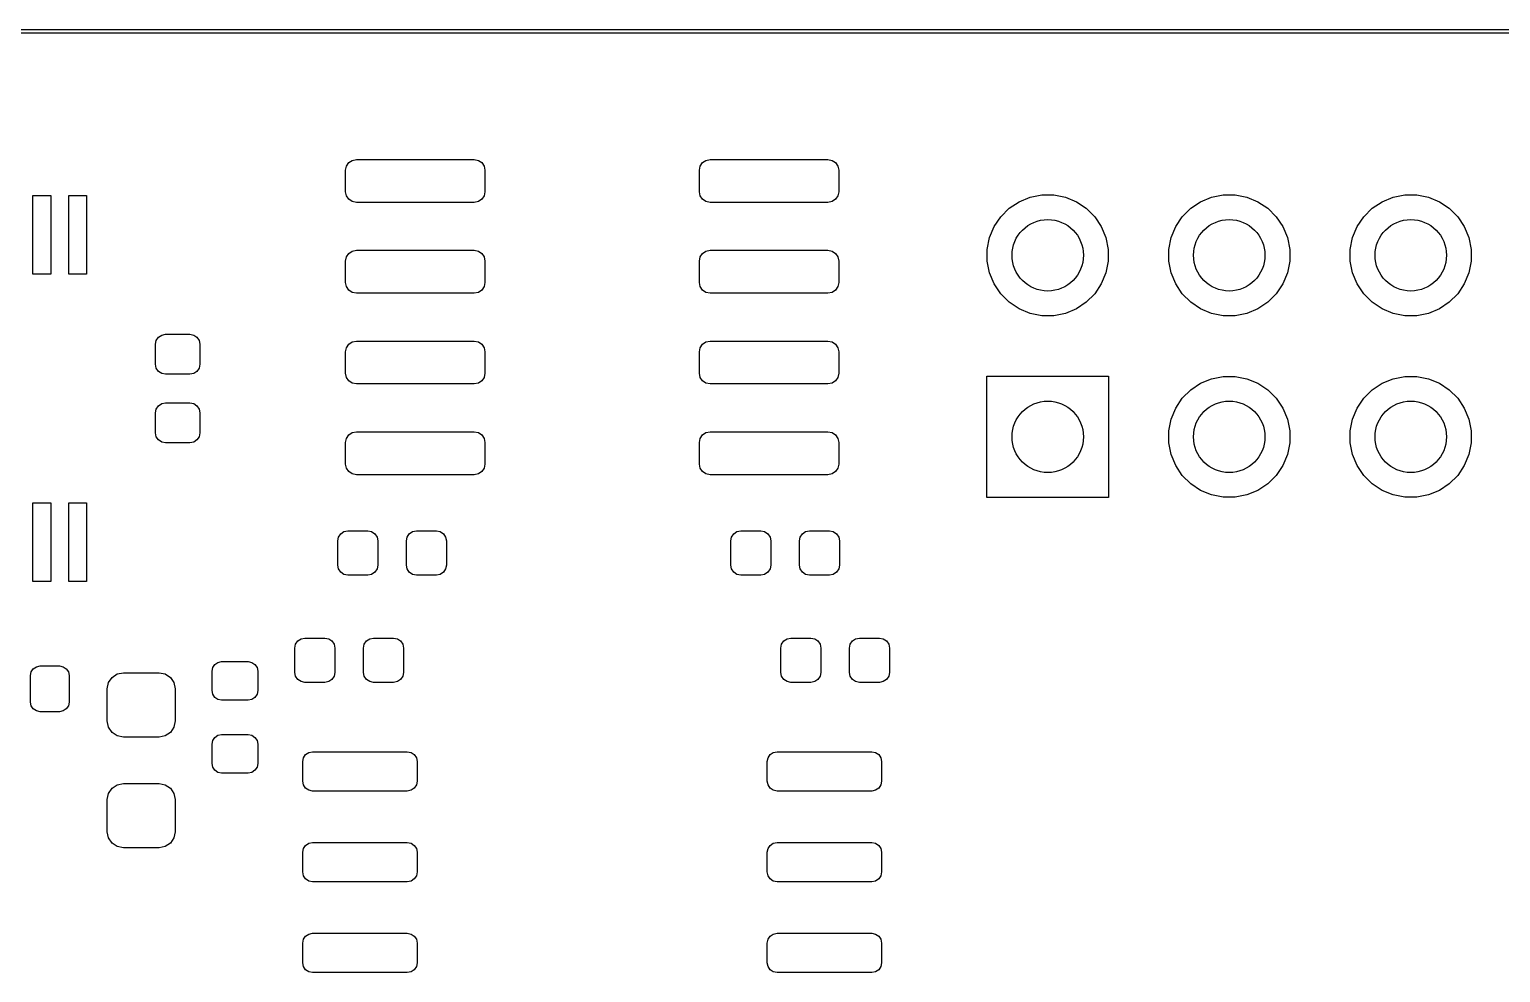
# Model space of a CAD drawing. Extents: x 89 to 178, y -115 to -57.
# Drawn here: x 130.93 to 151.51, y -70.17 to -56.97 of the extents above; entities that cross this region are included whole.
import ezdxf

# ---------------------------------------------------------------- set-up
doc = ezdxf.new("R2010")
doc.units = 0
doc.layers.add('BLACK', color=7, linetype='CONTINUOUS')

msp = doc.modelspace()

# ---------------------------------------------------------------- linework, layer by layer
at = {"layer": 'BLACK', "linetype": 'CONTINUOUS'}
for p, q in [((97.5, -56.975), (169.5, -56.975)), ((169.47582, -57.025), (97.524182, -57.025)), ((135.361418, -58.887597), (135.393934, -58.838934)), ((135.393934, -58.838934), (135.442597, -58.806418)), ((135.442597, -58.806418), (135.5, -58.795)), ((135.5, -58.795), (137.15, -58.795)), ((137.15, -58.795), (137.207403, -58.806418)), ((137.207403, -58.806418), (137.256066, -58.838934)), ((137.256066, -58.838934), (137.288582, -58.887597)), ((140.311418, -58.887597), (140.343934, -58.838934)), ((140.343934, -58.838934), (140.392597, -58.806418)), ((140.392597, -58.806418), (140.45, -58.795)), ((140.45, -58.795), (142.1, -58.795)), ((142.1, -58.795), (142.157403, -58.806418)), ((142.157403, -58.806418), (142.206066, -58.838934)), ((142.206066, -58.838934), (142.238582, -58.887597)), ((135.35, -58.945), (135.361418, -58.887597)), ((135.35, -59.245), (135.35, -58.945)), ((137.288582, -58.887597), (137.3, -58.945)), ((137.3, -58.945), (137.3, -59.245)), ((140.3, -58.945), (140.311418, -58.887597)), ((140.3, -59.245), (140.3, -58.945)), ((142.238582, -58.887597), (142.25, -58.945)), ((142.25, -58.945), (142.25, -59.245)), ((135.361418, -59.302403), (135.35, -59.245)), ((137.3, -59.245), (137.288582, -59.302403)), ((140.311418, -59.302403), (140.3, -59.245)), ((142.25, -59.245), (142.238582, -59.302403)), ((144.928258, -59.321601), (145.091685, -59.289093)), ((145.091685, -59.289093), (145.258315, -59.289093)), ((145.258315, -59.289093), (145.421742, -59.321601)), ((147.468258, -59.321601), (147.631685, -59.289093)), ((147.631685, -59.289093), (147.798315, -59.289093)), ((147.798315, -59.289093), (147.961742, -59.321601)), ((150.008258, -59.321601), (150.171685, -59.289093)), ((150.171685, -59.289093), (150.338315, -59.289093)), ((150.338315, -59.289093), (150.501742, -59.321601)), ((130.975, -60.4), (130.975, -59.3)), ((130.975, -59.3), (131.225, -59.3)), ((131.225, -59.3), (131.225, -60.4)), ((131.475, -60.4), (131.475, -59.3)), ((131.475, -59.3), (131.725, -59.3)), ((131.725, -59.3), (131.725, -60.4)), ((135.393934, -59.351066), (135.361418, -59.302403)), ((135.442597, -59.383582), (135.393934, -59.351066)), ((135.5, -59.395), (135.442597, -59.383582)), ((137.15, -59.395), (135.5, -59.395)), ((137.207403, -59.383582), (137.15, -59.395)), ((137.256066, -59.351066), (137.207403, -59.383582)), ((137.288582, -59.302403), (137.256066, -59.351066)), ((140.343934, -59.351066), (140.311418, -59.302403)), ((140.392597, -59.383582), (140.343934, -59.351066)), ((140.45, -59.395), (140.392597, -59.383582)), ((142.1, -59.395), (140.45, -59.395)), ((142.157403, -59.383582), (142.1, -59.395)), ((142.206066, -59.351066), (142.157403, -59.383582)), ((142.238582, -59.302403), (142.206066, -59.351066)), ((144.517941, -59.595766), (144.635766, -59.477941)), ((144.635766, -59.477941), (144.774313, -59.385367)), ((144.774313, -59.385367), (144.928258, -59.321601)), ((145.421742, -59.321601), (145.575687, -59.385367)), ((145.575687, -59.385367), (145.714234, -59.477941)), ((145.714234, -59.477941), (145.832059, -59.595766)), ((147.057941, -59.595766), (147.175766, -59.477941)), ((147.175766, -59.477941), (147.314313, -59.385367)), ((147.314313, -59.385367), (147.468258, -59.321601)), ((147.961742, -59.321601), (148.115687, -59.385367)), ((148.115687, -59.385367), (148.254234, -59.477941)), ((148.254234, -59.477941), (148.372059, -59.595766)), ((149.597941, -59.595766), (149.715766, -59.477941)), ((149.715766, -59.477941), (149.854313, -59.385367)), ((149.854313, -59.385367), (150.008258, -59.321601)), ((150.501742, -59.321601), (150.655687, -59.385367)), ((150.655687, -59.385367), (150.794234, -59.477941)), ((150.794234, -59.477941), (150.912059, -59.595766)), ((144.425367, -59.734313), (144.517941, -59.595766)), ((145.832059, -59.595766), (145.924633, -59.734313)), ((146.965367, -59.734313), (147.057941, -59.595766)), ((148.372059, -59.595766), (148.464633, -59.734313)), ((149.505367, -59.734313), (149.597941, -59.595766)), ((150.912059, -59.595766), (151.004633, -59.734313)), ((144.329093, -60.051685), (144.361601, -59.888258)), ((144.361601, -59.888258), (144.425367, -59.734313)), ((145.924633, -59.734313), (145.988399, -59.888258)), ((145.988399, -59.888258), (146.020907, -60.051685)), ((146.869093, -60.051685), (146.901601, -59.888258)), ((146.901601, -59.888258), (146.965367, -59.734313)), ((148.464633, -59.734313), (148.528399, -59.888258)), ((148.528399, -59.888258), (148.560907, -60.051685)), ((149.409093, -60.051685), (149.441601, -59.888258)), ((149.441601, -59.888258), (149.505367, -59.734313)), ((151.004633, -59.734313), (151.068399, -59.888258)), ((151.068399, -59.888258), (151.100907, -60.051685)), ((135.361418, -60.157597), (135.393934, -60.108934)), ((135.393934, -60.108934), (135.442597, -60.076418)), ((135.442597, -60.076418), (135.5, -60.065)), ((135.5, -60.065), (137.15, -60.065)), ((137.15, -60.065), (137.207403, -60.076418)), ((137.207403, -60.076418), (137.256066, -60.108934)), ((137.256066, -60.108934), (137.288582, -60.157597)), ((140.311418, -60.157597), (140.343934, -60.108934)), ((140.343934, -60.108934), (140.392597, -60.076418)), ((140.392597, -60.076418), (140.45, -60.065)), ((140.45, -60.065), (142.1, -60.065)), ((142.1, -60.065), (142.157403, -60.076418)), ((142.157403, -60.076418), (142.206066, -60.108934)), ((142.206066, -60.108934), (142.238582, -60.157597)), ((144.329093, -60.218315), (144.329093, -60.051685)), ((146.020907, -60.051685), (146.020907, -60.218315)), ((146.869093, -60.218315), (146.869093, -60.051685)), ((148.560907, -60.051685), (148.560907, -60.218315)), ((149.409093, -60.218315), (149.409093, -60.051685)), ((151.100907, -60.051685), (151.100907, -60.218315)), ((135.35, -60.215), (135.361418, -60.157597)), ((135.35, -60.515), (135.35, -60.215)), ((137.288582, -60.157597), (137.3, -60.215)), ((137.3, -60.215), (137.3, -60.515)), ((140.3, -60.215), (140.311418, -60.157597)), ((140.3, -60.515), (140.3, -60.215)), ((142.238582, -60.157597), (142.25, -60.215)), ((142.25, -60.215), (142.25, -60.515)), ((144.361601, -60.381742), (144.329093, -60.218315)), ((146.020907, -60.218315), (145.988399, -60.381742)), ((146.901601, -60.381742), (146.869093, -60.218315)), ((148.560907, -60.218315), (148.528399, -60.381742)), ((149.441601, -60.381742), (149.409093, -60.218315)), ((151.100907, -60.218315), (151.068399, -60.381742)), ((131.225, -60.4), (130.975, -60.4)), ((131.725, -60.4), (131.475, -60.4)), ((135.361418, -60.572403), (135.35, -60.515)), ((137.3, -60.515), (137.288582, -60.572403)), ((140.311418, -60.572403), (140.3, -60.515)), ((142.25, -60.515), (142.238582, -60.572403)), ((144.425367, -60.535687), (144.361601, -60.381742)), ((145.988399, -60.381742), (145.924633, -60.535687)), ((146.965367, -60.535687), (146.901601, -60.381742)), ((148.528399, -60.381742), (148.464633, -60.535687)), ((149.505367, -60.535687), (149.441601, -60.381742)), ((151.068399, -60.381742), (151.004633, -60.535687)), ((135.393934, -60.621066), (135.361418, -60.572403)), ((135.442597, -60.653582), (135.393934, -60.621066)), ((135.5, -60.665), (135.442597, -60.653582)), ((137.15, -60.665), (135.5, -60.665)), ((137.207403, -60.653582), (137.15, -60.665)), ((137.256066, -60.621066), (137.207403, -60.653582)), ((137.288582, -60.572403), (137.256066, -60.621066)), ((140.343934, -60.621066), (140.311418, -60.572403)), ((140.392597, -60.653582), (140.343934, -60.621066)), ((140.45, -60.665), (140.392597, -60.653582)), ((142.1, -60.665), (140.45, -60.665)), ((142.157403, -60.653582), (142.1, -60.665)), ((142.206066, -60.621066), (142.157403, -60.653582)), ((142.238582, -60.572403), (142.206066, -60.621066)), ((144.517941, -60.674234), (144.425367, -60.535687)), ((144.635766, -60.792059), (144.517941, -60.674234)), ((145.832059, -60.674234), (145.714234, -60.792059)), ((145.924633, -60.535687), (145.832059, -60.674234)), ((147.057941, -60.674234), (146.965367, -60.535687)), ((147.175766, -60.792059), (147.057941, -60.674234)), ((148.372059, -60.674234), (148.254234, -60.792059)), ((148.464633, -60.535687), (148.372059, -60.674234)), ((149.597941, -60.674234), (149.505367, -60.535687)), ((149.715766, -60.792059), (149.597941, -60.674234)), ((150.912059, -60.674234), (150.794234, -60.792059)), ((151.004633, -60.535687), (150.912059, -60.674234)), ((144.774313, -60.884633), (144.635766, -60.792059)), ((144.928258, -60.948399), (144.774313, -60.884633)), ((145.575687, -60.884633), (145.421742, -60.948399)), ((145.714234, -60.792059), (145.575687, -60.884633)), ((147.314313, -60.884633), (147.175766, -60.792059)), ((147.468258, -60.948399), (147.314313, -60.884633)), ((148.115687, -60.884633), (147.961742, -60.948399)), ((148.254234, -60.792059), (148.115687, -60.884633)), ((149.854313, -60.884633), (149.715766, -60.792059)), ((150.008258, -60.948399), (149.854313, -60.884633)), ((150.655687, -60.884633), (150.501742, -60.948399)), ((150.794234, -60.792059), (150.655687, -60.884633)), ((145.091685, -60.980907), (144.928258, -60.948399)), ((145.258315, -60.980907), (145.091685, -60.980907)), ((145.421742, -60.948399), (145.258315, -60.980907)), ((147.631685, -60.980907), (147.468258, -60.948399)), ((147.798315, -60.980907), (147.631685, -60.980907)), ((147.961742, -60.948399), (147.798315, -60.980907)), ((150.171685, -60.980907), (150.008258, -60.948399)), ((150.338315, -60.980907), (150.171685, -60.980907)), ((150.501742, -60.948399), (150.338315, -60.980907)), ((132.69, -61.38), (132.700657, -61.326424)), ((132.700657, -61.326424), (132.731005, -61.281005)), ((132.731005, -61.281005), (132.776424, -61.250657)), ((132.776424, -61.250657), (132.83, -61.24)), ((132.83, -61.24), (133.17, -61.24)), ((133.17, -61.24), (133.223576, -61.250657)), ((133.223576, -61.250657), (133.268995, -61.281005)), ((133.268995, -61.281005), (133.299343, -61.326424)), ((133.299343, -61.326424), (133.31, -61.38)), ((135.393934, -61.378934), (135.442597, -61.346418)), ((135.442597, -61.346418), (135.5, -61.335)), ((135.5, -61.335), (137.15, -61.335)), ((137.15, -61.335), (137.207403, -61.346418)), ((137.207403, -61.346418), (137.256066, -61.378934)), ((140.343934, -61.378934), (140.392597, -61.346418)), ((140.392597, -61.346418), (140.45, -61.335)), ((140.45, -61.335), (142.1, -61.335)), ((142.1, -61.335), (142.157403, -61.346418)), ((142.157403, -61.346418), (142.206066, -61.378934)), ((132.69, -61.66), (132.69, -61.38)), ((133.31, -61.38), (133.31, -61.66)), ((135.35, -61.485), (135.361418, -61.427597)), ((135.35, -61.785), (135.35, -61.485)), ((135.361418, -61.427597), (135.393934, -61.378934)), ((137.256066, -61.378934), (137.288582, -61.427597)), ((137.288582, -61.427597), (137.3, -61.485)), ((137.3, -61.485), (137.3, -61.785)), ((140.3, -61.485), (140.311418, -61.427597)), ((140.3, -61.785), (140.3, -61.485)), ((140.311418, -61.427597), (140.343934, -61.378934)), ((142.206066, -61.378934), (142.238582, -61.427597)), ((142.238582, -61.427597), (142.25, -61.485)), ((142.25, -61.485), (142.25, -61.785)), ((132.700657, -61.713576), (132.69, -61.66)), ((132.731005, -61.758995), (132.700657, -61.713576)), ((132.776424, -61.789343), (132.731005, -61.758995)), ((133.268995, -61.758995), (133.223576, -61.789343)), ((133.299343, -61.713576), (133.268995, -61.758995)), ((133.31, -61.66), (133.299343, -61.713576)), ((132.83, -61.8), (132.776424, -61.789343)), ((133.17, -61.8), (132.83, -61.8)), ((133.223576, -61.789343), (133.17, -61.8)), ((135.361418, -61.842403), (135.35, -61.785)), ((135.393934, -61.891066), (135.361418, -61.842403)), ((135.442597, -61.923582), (135.393934, -61.891066)), ((135.5, -61.935), (135.442597, -61.923582)), ((137.15, -61.935), (135.5, -61.935)), ((137.207403, -61.923582), (137.15, -61.935)), ((137.256066, -61.891066), (137.207403, -61.923582)), ((137.288582, -61.842403), (137.256066, -61.891066)), ((137.3, -61.785), (137.288582, -61.842403)), ((140.311418, -61.842403), (140.3, -61.785)), ((140.343934, -61.891066), (140.311418, -61.842403)), ((140.392597, -61.923582), (140.343934, -61.891066)), ((140.45, -61.935), (140.392597, -61.923582)), ((142.1, -61.935), (140.45, -61.935)), ((142.157403, -61.923582), (142.1, -61.935)), ((142.206066, -61.891066), (142.157403, -61.923582)), ((142.238582, -61.842403), (142.206066, -61.891066)), ((142.25, -61.785), (142.238582, -61.842403)), ((144.325, -63.525), (144.325, -61.825)), ((144.325, -61.825), (146.025, -61.825)), ((146.025, -61.825), (146.025, -63.525)), ((147.175766, -62.017941), (147.314313, -61.925367)), ((147.314313, -61.925367), (147.468258, -61.861601)), ((147.468258, -61.861601), (147.631685, -61.829093)), ((147.631685, -61.829093), (147.798315, -61.829093)), ((147.798315, -61.829093), (147.961742, -61.861601)), ((147.961742, -61.861601), (148.115687, -61.925367)), ((148.115687, -61.925367), (148.254234, -62.017941)), ((149.715766, -62.017941), (149.854313, -61.925367)), ((149.854313, -61.925367), (150.008258, -61.861601)), ((150.008258, -61.861601), (150.171685, -61.829093)), ((150.171685, -61.829093), (150.338315, -61.829093)), ((150.338315, -61.829093), (150.501742, -61.861601)), ((150.501742, -61.861601), (150.655687, -61.925367)), ((150.655687, -61.925367), (150.794234, -62.017941)), ((146.965367, -62.274313), (147.057941, -62.135766)), ((147.057941, -62.135766), (147.175766, -62.017941)), ((148.254234, -62.017941), (148.372059, -62.135766)), ((148.372059, -62.135766), (148.464633, -62.274313)), ((149.505367, -62.274313), (149.597941, -62.135766)), ((149.597941, -62.135766), (149.715766, -62.017941)), ((150.794234, -62.017941), (150.912059, -62.135766)), ((150.912059, -62.135766), (151.004633, -62.274313)), ((132.69, -62.34), (132.700657, -62.286424)), ((132.69, -62.62), (132.69, -62.34)), ((132.700657, -62.286424), (132.731005, -62.241005)), ((132.731005, -62.241005), (132.776424, -62.210657)), ((132.776424, -62.210657), (132.83, -62.2)), ((132.83, -62.2), (133.17, -62.2)), ((133.17, -62.2), (133.223576, -62.210657)), ((133.223576, -62.210657), (133.268995, -62.241005)), ((133.268995, -62.241005), (133.299343, -62.286424)), ((133.299343, -62.286424), (133.31, -62.34)), ((133.31, -62.34), (133.31, -62.62)), ((146.901601, -62.428258), (146.965367, -62.274313)), ((148.464633, -62.274313), (148.528399, -62.428258)), ((149.441601, -62.428258), (149.505367, -62.274313)), ((151.004633, -62.274313), (151.068399, -62.428258)), ((146.869093, -62.591685), (146.901601, -62.428258)), ((148.528399, -62.428258), (148.560907, -62.591685)), ((149.409093, -62.591685), (149.441601, -62.428258)), ((151.068399, -62.428258), (151.100907, -62.591685)), ((132.700657, -62.673576), (132.69, -62.62)), ((132.731005, -62.718995), (132.700657, -62.673576)), ((132.776424, -62.749343), (132.731005, -62.718995)), ((132.83, -62.76), (132.776424, -62.749343)), ((133.17, -62.76), (132.83, -62.76)), ((133.223576, -62.749343), (133.17, -62.76)), ((133.268995, -62.718995), (133.223576, -62.749343)), ((133.299343, -62.673576), (133.268995, -62.718995)), ((133.31, -62.62), (133.299343, -62.673576)), ((135.35, -62.755), (135.361418, -62.697597)), ((135.35, -63.055), (135.35, -62.755)), ((135.361418, -62.697597), (135.393934, -62.648934)), ((135.393934, -62.648934), (135.442597, -62.616418)), ((135.442597, -62.616418), (135.5, -62.605)), ((135.5, -62.605), (137.15, -62.605)), ((137.15, -62.605), (137.207403, -62.616418)), ((137.207403, -62.616418), (137.256066, -62.648934)), ((137.256066, -62.648934), (137.288582, -62.697597)), ((137.288582, -62.697597), (137.3, -62.755)), ((137.3, -62.755), (137.3, -63.055)), ((140.3, -62.755), (140.311418, -62.697597)), ((140.3, -63.055), (140.3, -62.755)), ((140.311418, -62.697597), (140.343934, -62.648934)), ((140.343934, -62.648934), (140.392597, -62.616418)), ((140.392597, -62.616418), (140.45, -62.605)), ((140.45, -62.605), (142.1, -62.605)), ((142.1, -62.605), (142.157403, -62.616418)), ((142.157403, -62.616418), (142.206066, -62.648934)), ((142.206066, -62.648934), (142.238582, -62.697597)), ((142.238582, -62.697597), (142.25, -62.755)), ((142.25, -62.755), (142.25, -63.055)), ((146.869093, -62.758315), (146.869093, -62.591685)), ((146.901601, -62.921742), (146.869093, -62.758315)), ((148.560907, -62.758315), (148.528399, -62.921742)), ((148.560907, -62.591685), (148.560907, -62.758315)), ((149.409093, -62.758315), (149.409093, -62.591685)), ((149.441601, -62.921742), (149.409093, -62.758315)), ((151.100907, -62.758315), (151.068399, -62.921742)), ((151.100907, -62.591685), (151.100907, -62.758315)), ((146.965367, -63.075687), (146.901601, -62.921742)), ((148.528399, -62.921742), (148.464633, -63.075687)), ((149.505367, -63.075687), (149.441601, -62.921742)), ((151.068399, -62.921742), (151.004633, -63.075687)), ((135.361418, -63.112403), (135.35, -63.055)), ((135.393934, -63.161066), (135.361418, -63.112403)), ((135.442597, -63.193582), (135.393934, -63.161066)), ((135.5, -63.205), (135.442597, -63.193582)), ((137.207403, -63.193582), (137.15, -63.205)), ((137.256066, -63.161066), (137.207403, -63.193582)), ((137.288582, -63.112403), (137.256066, -63.161066)), ((137.3, -63.055), (137.288582, -63.112403)), ((140.311418, -63.112403), (140.3, -63.055)), ((140.343934, -63.161066), (140.311418, -63.112403)), ((140.392597, -63.193582), (140.343934, -63.161066)), ((140.45, -63.205), (140.392597, -63.193582)), ((142.157403, -63.193582), (142.1, -63.205)), ((142.206066, -63.161066), (142.157403, -63.193582)), ((142.238582, -63.112403), (142.206066, -63.161066)), ((142.25, -63.055), (142.238582, -63.112403)), ((147.057941, -63.214234), (146.965367, -63.075687)), ((148.464633, -63.075687), (148.372059, -63.214234)), ((149.597941, -63.214234), (149.505367, -63.075687)), ((151.004633, -63.075687), (150.912059, -63.214234)), ((137.15, -63.205), (135.5, -63.205)), ((142.1, -63.205), (140.45, -63.205)), ((147.175766, -63.332059), (147.057941, -63.214234)), ((147.314313, -63.424633), (147.175766, -63.332059)), ((148.254234, -63.332059), (148.115687, -63.424633)), ((148.372059, -63.214234), (148.254234, -63.332059)), ((149.715766, -63.332059), (149.597941, -63.214234)), ((149.854313, -63.424633), (149.715766, -63.332059)), ((150.794234, -63.332059), (150.655687, -63.424633)), ((150.912059, -63.214234), (150.794234, -63.332059)), ((130.975, -64.7), (130.975, -63.6)), ((130.975, -63.6), (131.225, -63.6)), ((131.225, -63.6), (131.225, -64.7)), ((131.475, -64.7), (131.475, -63.6)), ((131.475, -63.6), (131.725, -63.6)), ((131.725, -63.6), (131.725, -64.7)), ((146.025, -63.525), (144.325, -63.525)), ((147.468258, -63.488399), (147.314313, -63.424633)), ((147.631685, -63.520907), (147.468258, -63.488399)), ((147.798315, -63.520907), (147.631685, -63.520907)), ((147.961742, -63.488399), (147.798315, -63.520907)), ((148.115687, -63.424633), (147.961742, -63.488399)), ((150.008258, -63.488399), (149.854313, -63.424633)), ((150.171685, -63.520907), (150.008258, -63.488399)), ((150.338315, -63.520907), (150.171685, -63.520907)), ((150.501742, -63.488399), (150.338315, -63.520907)), ((150.655687, -63.424633), (150.501742, -63.488399)), ((135.281005, -64.031005), (135.326424, -64.000657)), ((135.326424, -64.000657), (135.38, -63.99)), ((135.38, -63.99), (135.66, -63.99)), ((135.66, -63.99), (135.713576, -64.000657)), ((135.713576, -64.000657), (135.758995, -64.031005)), ((136.241005, -64.031005), (136.286424, -64.000657)), ((136.286424, -64.000657), (136.34, -63.99)), ((136.34, -63.99), (136.62, -63.99)), ((136.62, -63.99), (136.673576, -64.000657)), ((136.673576, -64.000657), (136.718995, -64.031005)), ((140.781005, -64.031005), (140.826424, -64.000657)), ((140.826424, -64.000657), (140.88, -63.99)), ((140.88, -63.99), (141.16, -63.99)), ((141.16, -63.99), (141.213576, -64.000657)), ((141.213576, -64.000657), (141.258995, -64.031005)), ((141.741005, -64.031005), (141.786424, -64.000657)), ((141.786424, -64.000657), (141.84, -63.99)), ((141.84, -63.99), (142.12, -63.99)), ((142.12, -63.99), (142.173576, -64.000657)), ((142.173576, -64.000657), (142.218995, -64.031005)), ((135.24, -64.13), (135.250657, -64.076424)), ((135.24, -64.47), (135.24, -64.13)), ((135.250657, -64.076424), (135.281005, -64.031005)), ((135.758995, -64.031005), (135.789343, -64.076424)), ((135.789343, -64.076424), (135.8, -64.13)), ((135.8, -64.13), (135.8, -64.47)), ((136.2, -64.13), (136.210657, -64.076424)), ((136.2, -64.47), (136.2, -64.13)), ((136.210657, -64.076424), (136.241005, -64.031005)), ((136.718995, -64.031005), (136.749343, -64.076424)), ((136.749343, -64.076424), (136.76, -64.13)), ((136.76, -64.13), (136.76, -64.47)), ((140.74, -64.13), (140.750657, -64.076424)), ((140.74, -64.47), (140.74, -64.13)), ((140.750657, -64.076424), (140.781005, -64.031005)), ((141.258995, -64.031005), (141.289343, -64.076424)), ((141.289343, -64.076424), (141.3, -64.13)), ((141.3, -64.13), (141.3, -64.47)), ((141.7, -64.13), (141.710657, -64.076424)), ((141.7, -64.47), (141.7, -64.13)), ((141.710657, -64.076424), (141.741005, -64.031005)), ((142.218995, -64.031005), (142.249343, -64.076424)), ((142.249343, -64.076424), (142.26, -64.13)), ((142.26, -64.13), (142.26, -64.47)), ((135.250657, -64.523576), (135.24, -64.47)), ((135.281005, -64.568995), (135.250657, -64.523576)), ((135.326424, -64.599343), (135.281005, -64.568995)), ((135.38, -64.61), (135.326424, -64.599343)), ((135.66, -64.61), (135.38, -64.61)), ((135.713576, -64.599343), (135.66, -64.61)), ((135.758995, -64.568995), (135.713576, -64.599343)), ((135.789343, -64.523576), (135.758995, -64.568995)), ((135.8, -64.47), (135.789343, -64.523576)), ((136.210657, -64.523576), (136.2, -64.47)), ((136.241005, -64.568995), (136.210657, -64.523576)), ((136.286424, -64.599343), (136.241005, -64.568995)), ((136.34, -64.61), (136.286424, -64.599343)), ((136.62, -64.61), (136.34, -64.61)), ((136.673576, -64.599343), (136.62, -64.61)), ((136.718995, -64.568995), (136.673576, -64.599343)), ((136.749343, -64.523576), (136.718995, -64.568995)), ((136.76, -64.47), (136.749343, -64.523576)), ((140.750657, -64.523576), (140.74, -64.47)), ((140.781005, -64.568995), (140.750657, -64.523576)), ((140.826424, -64.599343), (140.781005, -64.568995)), ((140.88, -64.61), (140.826424, -64.599343)), ((141.16, -64.61), (140.88, -64.61)), ((141.213576, -64.599343), (141.16, -64.61)), ((141.258995, -64.568995), (141.213576, -64.599343)), ((141.289343, -64.523576), (141.258995, -64.568995)), ((141.3, -64.47), (141.289343, -64.523576)), ((141.710657, -64.523576), (141.7, -64.47)), ((141.741005, -64.568995), (141.710657, -64.523576)), ((141.786424, -64.599343), (141.741005, -64.568995)), ((141.84, -64.61), (141.786424, -64.599343)), ((142.12, -64.61), (141.84, -64.61)), ((142.173576, -64.599343), (142.12, -64.61)), ((142.218995, -64.568995), (142.173576, -64.599343)), ((142.249343, -64.523576), (142.218995, -64.568995)), ((142.26, -64.47), (142.249343, -64.523576)), ((131.225, -64.7), (130.975, -64.7)), ((131.725, -64.7), (131.475, -64.7)), ((134.64, -65.63), (134.650657, -65.576424)), ((134.64, -65.97), (134.64, -65.63)), ((134.650657, -65.576424), (134.681005, -65.531005)), ((134.681005, -65.531005), (134.726424, -65.500657)), ((134.726424, -65.500657), (134.78, -65.49)), ((134.78, -65.49), (135.06, -65.49)), ((135.06, -65.49), (135.113576, -65.500657)), ((135.113576, -65.500657), (135.158995, -65.531005)), ((135.158995, -65.531005), (135.189343, -65.576424)), ((135.189343, -65.576424), (135.2, -65.63)), ((135.2, -65.63), (135.2, -65.97)), ((135.6, -65.63), (135.610657, -65.576424)), ((135.6, -65.97), (135.6, -65.63)), ((135.610657, -65.576424), (135.641005, -65.531005)), ((135.641005, -65.531005), (135.686424, -65.500657)), ((135.686424, -65.500657), (135.74, -65.49)), ((135.74, -65.49), (136.02, -65.49)), ((136.02, -65.49), (136.073576, -65.500657)), ((136.073576, -65.500657), (136.118995, -65.531005)), ((136.118995, -65.531005), (136.149343, -65.576424)), ((136.149343, -65.576424), (136.16, -65.63)), ((136.16, -65.63), (136.16, -65.97)), ((141.44, -65.63), (141.450657, -65.576424)), ((141.44, -65.97), (141.44, -65.63)), ((141.450657, -65.576424), (141.481005, -65.531005)), ((141.481005, -65.531005), (141.526424, -65.500657)), ((141.526424, -65.500657), (141.58, -65.49)), ((141.58, -65.49), (141.86, -65.49)), ((141.86, -65.49), (141.913576, -65.500657)), ((141.913576, -65.500657), (141.958995, -65.531005)), ((141.958995, -65.531005), (141.989343, -65.576424)), ((141.989343, -65.576424), (142, -65.63)), ((142, -65.63), (142, -65.97)), ((142.4, -65.63), (142.410657, -65.576424)), ((142.4, -65.97), (142.4, -65.63)), ((142.410657, -65.576424), (142.441005, -65.531005)), ((142.441005, -65.531005), (142.486424, -65.500657)), ((142.486424, -65.500657), (142.54, -65.49)), ((142.54, -65.49), (142.82, -65.49)), ((142.82, -65.49), (142.873576, -65.500657)), ((142.873576, -65.500657), (142.918995, -65.531005)), ((142.918995, -65.531005), (142.949343, -65.576424)), ((142.949343, -65.576424), (142.96, -65.63)), ((142.96, -65.63), (142.96, -65.97)), ((133.490276, -65.903338), (133.519541, -65.859541)), ((133.519541, -65.859541), (133.563338, -65.830276)), ((133.563338, -65.830276), (133.615, -65.82)), ((133.615, -65.82), (133.985, -65.82)), ((133.985, -65.82), (134.036662, -65.830276)), ((134.036662, -65.830276), (134.080459, -65.859541)), ((134.080459, -65.859541), (134.109724, -65.903338)), ((130.94, -66.015), (130.950276, -65.963338)), ((130.94, -66.385), (130.94, -66.015)), ((130.950276, -65.963338), (130.979541, -65.919541)), ((130.979541, -65.919541), (131.023338, -65.890276)), ((131.023338, -65.890276), (131.075, -65.88)), ((131.075, -65.88), (131.345, -65.88)), ((131.345, -65.88), (131.396662, -65.890276)), ((131.396662, -65.890276), (131.440459, -65.919541)), ((131.440459, -65.919541), (131.469724, -65.963338)), ((131.469724, -65.963338), (131.48, -66.015)), ((131.48, -66.015), (131.48, -66.385)), ((132.032127, -66.113896), (132.080901, -66.040901)), ((132.080901, -66.040901), (132.153896, -65.992127)), ((132.153896, -65.992127), (132.24, -65.975)), ((132.24, -65.975), (132.74, -65.975)), ((132.74, -65.975), (132.826104, -65.992127)), ((132.826104, -65.992127), (132.899099, -66.040901)), ((132.899099, -66.040901), (132.947873, -66.113896)), ((133.48, -65.955), (133.490276, -65.903338)), ((133.48, -66.225), (133.48, -65.955)), ((134.109724, -65.903338), (134.12, -65.955)), ((134.12, -65.955), (134.12, -66.225)), ((134.650657, -66.023576), (134.64, -65.97)), ((134.681005, -66.068995), (134.650657, -66.023576)), ((134.726424, -66.099343), (134.681005, -66.068995)), ((135.158995, -66.068995), (135.113576, -66.099343)), ((135.189343, -66.023576), (135.158995, -66.068995)), ((135.2, -65.97), (135.189343, -66.023576)), ((135.610657, -66.023576), (135.6, -65.97)), ((135.641005, -66.068995), (135.610657, -66.023576)), ((135.686424, -66.099343), (135.641005, -66.068995)), ((136.118995, -66.068995), (136.073576, -66.099343)), ((136.149343, -66.023576), (136.118995, -66.068995)), ((136.16, -65.97), (136.149343, -66.023576)), ((141.450657, -66.023576), (141.44, -65.97)), ((141.481005, -66.068995), (141.450657, -66.023576)), ((141.526424, -66.099343), (141.481005, -66.068995)), ((141.958995, -66.068995), (141.913576, -66.099343)), ((141.989343, -66.023576), (141.958995, -66.068995)), ((142, -65.97), (141.989343, -66.023576)), ((142.410657, -66.023576), (142.4, -65.97)), ((142.441005, -66.068995), (142.410657, -66.023576)), ((142.486424, -66.099343), (142.441005, -66.068995)), ((142.918995, -66.068995), (142.873576, -66.099343)), ((142.949343, -66.023576), (142.918995, -66.068995)), ((142.96, -65.97), (142.949343, -66.023576)), ((132.015, -66.2), (132.032127, -66.113896)), ((132.015, -66.65), (132.015, -66.2)), ((132.947873, -66.113896), (132.965, -66.2)), ((132.965, -66.2), (132.965, -66.65)), ((133.490276, -66.276662), (133.48, -66.225)), ((133.519541, -66.320459), (133.490276, -66.276662)), ((134.109724, -66.276662), (134.080459, -66.320459)), ((134.12, -66.225), (134.109724, -66.276662)), ((134.78, -66.11), (134.726424, -66.099343)), ((135.06, -66.11), (134.78, -66.11)), ((135.113576, -66.099343), (135.06, -66.11)), ((135.74, -66.11), (135.686424, -66.099343)), ((136.02, -66.11), (135.74, -66.11)), ((136.073576, -66.099343), (136.02, -66.11)), ((141.58, -66.11), (141.526424, -66.099343)), ((141.86, -66.11), (141.58, -66.11)), ((141.913576, -66.099343), (141.86, -66.11)), ((142.54, -66.11), (142.486424, -66.099343)), ((142.82, -66.11), (142.54, -66.11)), ((142.873576, -66.099343), (142.82, -66.11)), ((130.950276, -66.436662), (130.94, -66.385)), ((130.979541, -66.480459), (130.950276, -66.436662)), ((131.023338, -66.509724), (130.979541, -66.480459)), ((131.440459, -66.480459), (131.396662, -66.509724)), ((131.469724, -66.436662), (131.440459, -66.480459)), ((131.48, -66.385), (131.469724, -66.436662)), ((133.563338, -66.349724), (133.519541, -66.320459)), ((133.615, -66.36), (133.563338, -66.349724)), ((133.985, -66.36), (133.615, -66.36)), ((134.036662, -66.349724), (133.985, -66.36)), ((134.080459, -66.320459), (134.036662, -66.349724)), ((131.075, -66.52), (131.023338, -66.509724)), ((131.345, -66.52), (131.075, -66.52)), ((131.396662, -66.509724), (131.345, -66.52)), ((132.032127, -66.736104), (132.015, -66.65)), ((132.965, -66.65), (132.947873, -66.736104)), ((132.080901, -66.809099), (132.032127, -66.736104)), ((132.153896, -66.857873), (132.080901, -66.809099)), ((132.24, -66.875), (132.153896, -66.857873)), ((132.74, -66.875), (132.24, -66.875)), ((132.826104, -66.857873), (132.74, -66.875)), ((132.899099, -66.809099), (132.826104, -66.857873)), ((132.947873, -66.736104), (132.899099, -66.809099)), ((133.490276, -66.923338), (133.519541, -66.879541)), ((133.519541, -66.879541), (133.563338, -66.850276)), ((133.563338, -66.850276), (133.615, -66.84)), ((133.615, -66.84), (133.985, -66.84)), ((133.985, -66.84), (134.036662, -66.850276)), ((134.036662, -66.850276), (134.080459, -66.879541)), ((134.080459, -66.879541), (134.109724, -66.923338)), ((133.48, -66.975), (133.490276, -66.923338)), ((133.48, -67.245), (133.48, -66.975)), ((134.109724, -66.923338), (134.12, -66.975)), ((134.12, -66.975), (134.12, -67.245)), ((134.790273, -67.120273), (134.834881, -67.090467)), ((134.834881, -67.090467), (134.8875, -67.08)), ((134.8875, -67.08), (136.2125, -67.08)), ((136.2125, -67.08), (136.265119, -67.090467)), ((136.265119, -67.090467), (136.309727, -67.120273)), ((141.290273, -67.120273), (141.334881, -67.090467)), ((141.334881, -67.090467), (141.3875, -67.08)), ((141.3875, -67.08), (142.7125, -67.08)), ((142.7125, -67.08), (142.765119, -67.090467)), ((142.765119, -67.090467), (142.809727, -67.120273)), ((133.490276, -67.296662), (133.48, -67.245)), ((133.519541, -67.340459), (133.490276, -67.296662)), ((134.109724, -67.296662), (134.080459, -67.340459)), ((134.12, -67.245), (134.109724, -67.296662)), ((134.75, -67.2175), (134.760467, -67.164881)), ((134.75, -67.4925), (134.75, -67.2175)), ((134.760467, -67.164881), (134.790273, -67.120273)), ((136.309727, -67.120273), (136.339533, -67.164881)), ((136.339533, -67.164881), (136.35, -67.2175)), ((136.35, -67.2175), (136.35, -67.4925)), ((141.25, -67.2175), (141.260467, -67.164881)), ((141.25, -67.4925), (141.25, -67.2175)), ((141.260467, -67.164881), (141.290273, -67.120273)), ((142.809727, -67.120273), (142.839533, -67.164881)), ((142.839533, -67.164881), (142.85, -67.2175)), ((142.85, -67.2175), (142.85, -67.4925)), ((132.153896, -67.542127), (132.24, -67.525)), ((132.24, -67.525), (132.74, -67.525)), ((132.74, -67.525), (132.826104, -67.542127)), ((133.563338, -67.369724), (133.519541, -67.340459)), ((133.615, -67.38), (133.563338, -67.369724)), ((133.985, -67.38), (133.615, -67.38)), ((134.036662, -67.369724), (133.985, -67.38)), ((134.080459, -67.340459), (134.036662, -67.369724)), ((134.760467, -67.545119), (134.75, -67.4925)), ((136.35, -67.4925), (136.339533, -67.545119)), ((141.260467, -67.545119), (141.25, -67.4925)), ((142.85, -67.4925), (142.839533, -67.545119)), ((132.015, -67.75), (132.032127, -67.663896)), ((132.032127, -67.663896), (132.080901, -67.590901)), ((132.080901, -67.590901), (132.153896, -67.542127)), ((132.826104, -67.542127), (132.899099, -67.590901)), ((132.899099, -67.590901), (132.947873, -67.663896)), ((132.947873, -67.663896), (132.965, -67.75)), ((134.790273, -67.589727), (134.760467, -67.545119)), ((134.834881, -67.619533), (134.790273, -67.589727)), ((134.8875, -67.63), (134.834881, -67.619533)), ((136.2125, -67.63), (134.8875, -67.63)), ((136.265119, -67.619533), (136.2125, -67.63)), ((136.309727, -67.589727), (136.265119, -67.619533)), ((136.339533, -67.545119), (136.309727, -67.589727)), ((141.290273, -67.589727), (141.260467, -67.545119)), ((141.334881, -67.619533), (141.290273, -67.589727)), ((141.3875, -67.63), (141.334881, -67.619533)), ((142.7125, -67.63), (141.3875, -67.63)), ((142.765119, -67.619533), (142.7125, -67.63)), ((142.809727, -67.589727), (142.765119, -67.619533)), ((142.839533, -67.545119), (142.809727, -67.589727)), ((132.015, -68.2), (132.015, -67.75)), ((132.965, -67.75), (132.965, -68.2)), ((132.032127, -68.286104), (132.015, -68.2)), ((132.080901, -68.359099), (132.032127, -68.286104)), ((132.947873, -68.286104), (132.899099, -68.359099)), ((132.965, -68.2), (132.947873, -68.286104)), ((132.153896, -68.407873), (132.080901, -68.359099)), ((132.24, -68.425), (132.153896, -68.407873)), ((132.74, -68.425), (132.24, -68.425)), ((132.826104, -68.407873), (132.74, -68.425)), ((132.899099, -68.359099), (132.826104, -68.407873)), ((134.75, -68.4875), (134.760467, -68.434881)), ((134.75, -68.7625), (134.75, -68.4875)), ((134.760467, -68.434881), (134.790273, -68.390273)), ((134.790273, -68.390273), (134.834881, -68.360467)), ((134.834881, -68.360467), (134.8875, -68.35)), ((134.8875, -68.35), (136.2125, -68.35)), ((136.2125, -68.35), (136.265119, -68.360467)), ((136.265119, -68.360467), (136.309727, -68.390273)), ((136.309727, -68.390273), (136.339533, -68.434881)), ((136.339533, -68.434881), (136.35, -68.4875)), ((136.35, -68.4875), (136.35, -68.7625)), ((141.25, -68.4875), (141.260467, -68.434881)), ((141.25, -68.7625), (141.25, -68.4875)), ((141.260467, -68.434881), (141.290273, -68.390273)), ((141.290273, -68.390273), (141.334881, -68.360467)), ((141.334881, -68.360467), (141.3875, -68.35)), ((141.3875, -68.35), (142.7125, -68.35)), ((142.7125, -68.35), (142.765119, -68.360467)), ((142.765119, -68.360467), (142.809727, -68.390273)), ((142.809727, -68.390273), (142.839533, -68.434881)), ((142.839533, -68.434881), (142.85, -68.4875)), ((142.85, -68.4875), (142.85, -68.7625)), ((134.760467, -68.815119), (134.75, -68.7625)), ((134.790273, -68.859727), (134.760467, -68.815119)), ((134.834881, -68.889533), (134.790273, -68.859727)), ((134.8875, -68.9), (134.834881, -68.889533)), ((136.2125, -68.9), (134.8875, -68.9)), ((136.265119, -68.889533), (136.2125, -68.9)), ((136.309727, -68.859727), (136.265119, -68.889533)), ((136.339533, -68.815119), (136.309727, -68.859727)), ((136.35, -68.7625), (136.339533, -68.815119)), ((141.260467, -68.815119), (141.25, -68.7625)), ((141.290273, -68.859727), (141.260467, -68.815119)), ((141.334881, -68.889533), (141.290273, -68.859727)), ((141.3875, -68.9), (141.334881, -68.889533)), ((142.7125, -68.9), (141.3875, -68.9)), ((142.765119, -68.889533), (142.7125, -68.9)), ((142.809727, -68.859727), (142.765119, -68.889533)), ((142.839533, -68.815119), (142.809727, -68.859727)), ((142.85, -68.7625), (142.839533, -68.815119)), ((134.75, -69.7575), (134.760467, -69.704881)), ((134.75, -70.0325), (134.75, -69.7575)), ((134.760467, -69.704881), (134.790273, -69.660273)), ((134.790273, -69.660273), (134.834881, -69.630467)), ((134.834881, -69.630467), (134.8875, -69.62)), ((134.8875, -69.62), (136.2125, -69.62)), ((136.2125, -69.62), (136.265119, -69.630467)), ((136.265119, -69.630467), (136.309727, -69.660273)), ((136.309727, -69.660273), (136.339533, -69.704881)), ((136.339533, -69.704881), (136.35, -69.7575)), ((136.35, -69.7575), (136.35, -70.0325)), ((141.25, -69.7575), (141.260467, -69.704881)), ((141.25, -70.0325), (141.25, -69.7575)), ((141.260467, -69.704881), (141.290273, -69.660273)), ((141.290273, -69.660273), (141.334881, -69.630467)), ((141.334881, -69.630467), (141.3875, -69.62)), ((141.3875, -69.62), (142.7125, -69.62)), ((142.7125, -69.62), (142.765119, -69.630467)), ((142.765119, -69.630467), (142.809727, -69.660273)), ((142.809727, -69.660273), (142.839533, -69.704881)), ((142.839533, -69.704881), (142.85, -69.7575)), ((142.85, -69.7575), (142.85, -70.0325)), ((134.760467, -70.085119), (134.75, -70.0325)), ((134.790273, -70.129727), (134.760467, -70.085119)), ((134.834881, -70.159533), (134.790273, -70.129727)), ((134.8875, -70.17), (134.834881, -70.159533)), ((136.2125, -70.17), (134.8875, -70.17)), ((136.265119, -70.159533), (136.2125, -70.17)), ((136.309727, -70.129727), (136.265119, -70.159533)), ((136.339533, -70.085119), (136.309727, -70.129727)), ((136.35, -70.0325), (136.339533, -70.085119)), ((141.260467, -70.085119), (141.25, -70.0325)), ((141.290273, -70.129727), (141.260467, -70.085119)), ((141.334881, -70.159533), (141.290273, -70.129727)), ((141.3875, -70.17), (141.334881, -70.159533)), ((142.7125, -70.17), (141.3875, -70.17)), ((142.765119, -70.159533), (142.7125, -70.17)), ((142.809727, -70.129727), (142.765119, -70.159533)), ((142.839533, -70.085119), (142.809727, -70.129727)), ((142.85, -70.0325), (142.839533, -70.085119))]:
    msp.add_line(p, q, dxfattribs=at)
at = {"layer": 'BLACK'}
for centre in [(145.175, -60.135), (145.175, -60.135), (147.715, -60.135), (147.715, -60.135), (150.255, -60.135), (150.255, -60.135), (145.175, -62.675), (145.175, -62.675), (147.715, -62.675), (147.715, -62.675), (150.255, -62.675), (150.255, -62.675)]:
    msp.add_circle(centre, 0.5, dxfattribs=at)
at = {"layer": 'WHITE'}
for centre in [(145.175, -60.135), (147.715, -60.135), (150.255, -60.135), (145.175, -62.675), (147.715, -62.675), (150.255, -62.675)]:
    msp.add_circle(centre, 0.5, dxfattribs=at)

doc.saveas('drawing.dxf')
